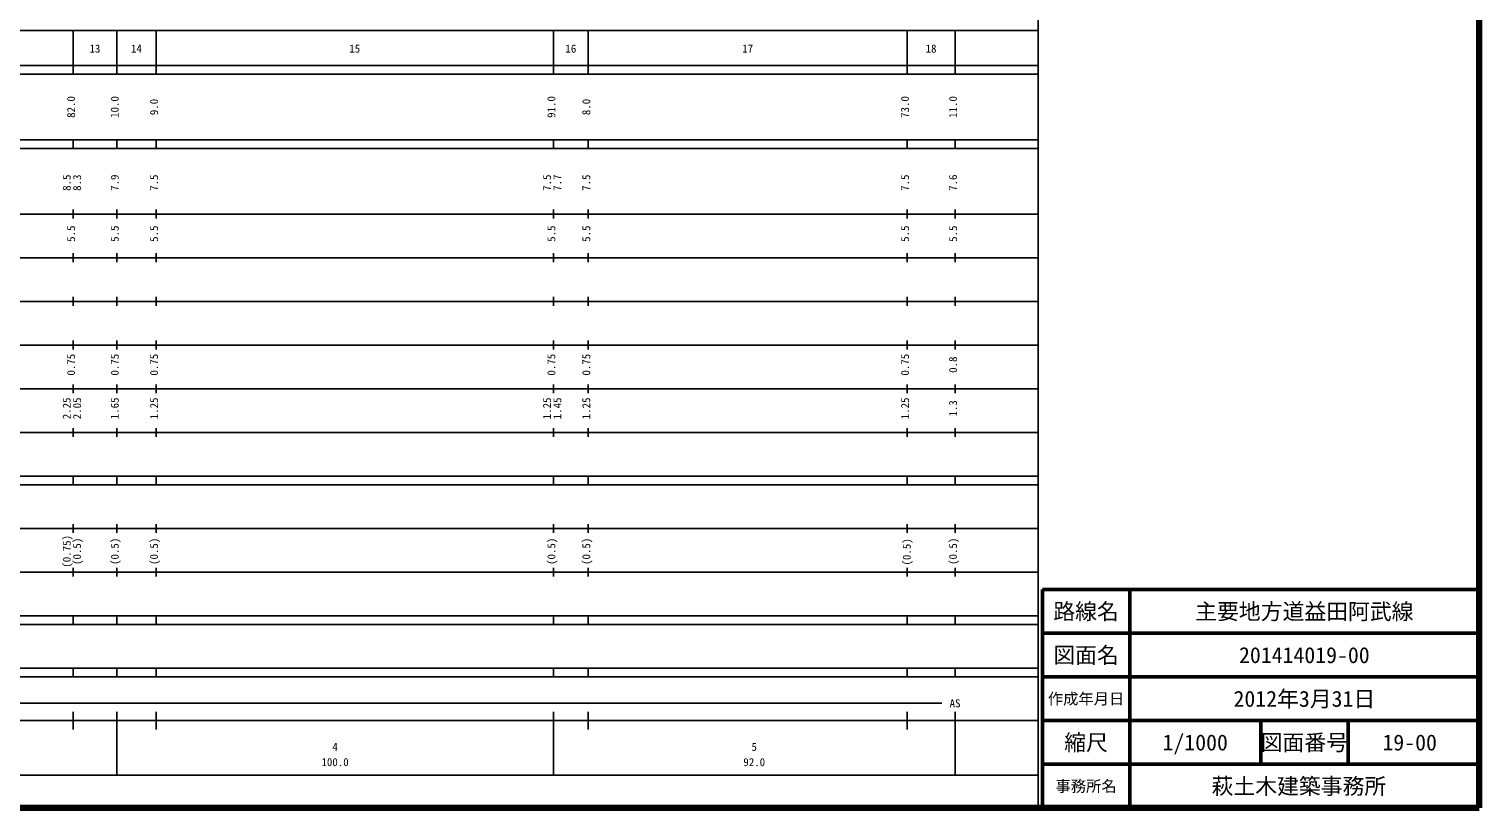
# Model space of a CAD drawing. Units: millimetres on the paper, enlarged 1000 times. Extents: x 40000 to 680000, y 20000 to 380000.
# Drawn here: x 347899 to 680000, y 20000 to 198357 of the extents above; entities that cross this region are included whole.
import ezdxf
from ezdxf.enums import TextEntityAlignment as Align

# ---------------------------------------------------------------- set-up
doc = ezdxf.new("R2010")
doc.units = ezdxf.units.MM
doc.header["$LTSCALE"] = 1000
for name, color, linetype, lineweight in [('M-TTL', 2, 'Continuous', 140), ('M-TTL-BAND', 7, 'Continuous', 25), ('M-TTL-FRAM', 2, 'Continuous', 50), ('M-TTL-LINE', 7, 'Continuous', 50)]:
    doc.layers.add(name, color=color, linetype=linetype, lineweight=lineweight)
doc.layers.add('M-TTL-TXT', color=7, linetype='Continuous')
doc.styles.add('ＭＳ ゴシック', font='')
doc.styles.get('ＭＳ ゴシック').set_extended_font_data('MS Gothic')

msp = doc.modelspace()

# ---------------------------------------------------------------- linework, layer by layer
at = {"layer": 'M-TTL'}
for p, q in [((680000, 20000), (680000, 380000)), ((40000, 20000), (680000, 20000))]:
    msp.add_line(p, q, dxfattribs=at)
at = {"layer": 'M-TTL-BAND'}
for p, q in [((579000, 20000), (579000, 370000)), ((68000, 198000), (579000, 198000)), ((358000, 188000), (358000, 198000)), ((368000, 188000), (368000, 198000)), ((377000, 188000), (377000, 198000)), ((468000, 188000), (468000, 198000)), ((476000, 188000), (476000, 198000)), ((549000, 188000), (549000, 198000)), ((560000, 188000), (560000, 198000)), ((40000, 190000), (579000, 190000)), ((40000, 188000), (579000, 188000)), ((40000, 173000), (579000, 173000)), ((358000, 171000), (358000, 173000)), ((368000, 171000), (368000, 173000)), ((377000, 171000), (377000, 173000)), ((468000, 171000), (468000, 173000)), ((476000, 171000), (476000, 173000)), ((549000, 171000), (549000, 173000)), ((560000, 171000), (560000, 173000)), ((40000, 171000), (579000, 171000)), ((358000, 155000), (358000, 157000)), ((368000, 155000), (368000, 157000)), ((377000, 155000), (377000, 157000)), ((468000, 155000), (468000, 157000)), ((476000, 155000), (476000, 157000)), ((549000, 155000), (549000, 157000)), ((560000, 155000), (560000, 157000)), ((40000, 156000), (579000, 156000)), ((358000, 145000), (358000, 147000)), ((368000, 145000), (368000, 147000)), ((377000, 145000), (377000, 147000)), ((468000, 145000), (468000, 147000)), ((476000, 145000), (476000, 147000)), ((549000, 145000), (549000, 147000)), ((560000, 145000), (560000, 147000)), ((46000, 146000), (579000, 146000)), ((358000, 135000), (358000, 137000)), ((368000, 135000), (368000, 137000)), ((377000, 135000), (377000, 137000)), ((468000, 135000), (468000, 137000)), ((476000, 135000), (476000, 137000)), ((549000, 135000), (549000, 137000)), ((560000, 135000), (560000, 137000)), ((52000, 136000), (579000, 136000)), ((358000, 125000), (358000, 127000)), ((368000, 125000), (368000, 127000)), ((377000, 125000), (377000, 127000)), ((468000, 125000), (468000, 127000)), ((476000, 125000), (476000, 127000)), ((549000, 125000), (549000, 127000)), ((560000, 125000), (560000, 127000)), ((46000, 126000), (579000, 126000)), ((358000, 115000), (358000, 117000)), ((368000, 115000), (368000, 117000)), ((377000, 115000), (377000, 117000)), ((468000, 115000), (468000, 117000)), ((476000, 115000), (476000, 117000)), ((549000, 115000), (549000, 117000)), ((560000, 115000), (560000, 117000)), ((52000, 116000), (579000, 116000)), ((358000, 105000), (358000, 107000)), ((368000, 105000), (368000, 107000)), ((377000, 105000), (377000, 107000)), ((468000, 105000), (468000, 107000)), ((476000, 105000), (476000, 107000)), ((549000, 105000), (549000, 107000)), ((560000, 105000), (560000, 107000)), ((46000, 106000), (579000, 106000)), ((40000, 96000), (579000, 96000)), ((40000, 94000), (579000, 94000)), ((358000, 94000), (358000, 96000)), ((368000, 94000), (368000, 96000)), ((377000, 94000), (377000, 96000)), ((468000, 94000), (468000, 96000)), ((476000, 94000), (476000, 96000)), ((549000, 94000), (549000, 96000)), ((560000, 94000), (560000, 96000)), ((49000, 84000), (579000, 84000)), ((358000, 83000), (358000, 85000)), ((368000, 83000), (368000, 85000)), ((377000, 83000), (377000, 85000)), ((468000, 83000), (468000, 85000)), ((476000, 83000), (476000, 85000)), ((549000, 83000), (549000, 85000)), ((560000, 83000), (560000, 85000)), ((40000, 74000), (579000, 74000)), ((358000, 73000), (358000, 75000)), ((368000, 73000), (368000, 75000)), ((377000, 73000), (377000, 75000)), ((468000, 73000), (468000, 75000)), ((476000, 73000), (476000, 75000)), ((549000, 73000), (549000, 75000)), ((560000, 73000), (560000, 75000)), ((40000, 64000), (579000, 64000)), ((358000, 62000), (358000, 64000)), ((368000, 62000), (368000, 64000)), ((377000, 62000), (377000, 64000)), ((468000, 62000), (468000, 64000)), ((476000, 62000), (476000, 64000)), ((549000, 62000), (549000, 64000)), ((560000, 62000), (560000, 64000)), ((40000, 62000), (579000, 62000)), ((40000, 52000), (579000, 52000)), ((40000, 50000), (579000, 50000)), ((358000, 50000), (358000, 52000)), ((368000, 50000), (368000, 52000)), ((377000, 50000), (377000, 52000)), ((468000, 50000), (468000, 52000)), ((476000, 50000), (476000, 52000)), ((549000, 50000), (549000, 52000)), ((560000, 50000), (560000, 52000)), ((71000, 44000), (557000, 44000)), ((40000, 40000), (579000, 40000)), ((358000, 38000), (358000, 42000)), ((368000, 27500), (368000, 42000)), ((377000, 38000), (377000, 42000)), ((468000, 27500), (468000, 42000)), ((476000, 38000), (476000, 42000)), ((549000, 38000), (549000, 42000)), ((560000, 27500), (560000, 42000)), ((68000, 27500), (579000, 27500))]:
    msp.add_line(p, q, dxfattribs=at)
at = {"layer": 'M-TTL-FRAM'}
for p, q in [((680000, 70000), (580000, 70000)), ((580000, 70000), (580000, 20000))]:
    msp.add_line(p, q, dxfattribs=at)
at = {"layer": 'M-TTL-LINE'}
for p, q in [((600000, 70000), (600000, 20000)), ((680000, 60000), (580000, 60000)), ((680000, 50000), (580000, 50000)), ((680000, 40000), (580000, 40000)), ((630000, 40000), (630000, 30000)), ((650000, 40000), (650000, 30000)), ((680000, 30000), (580000, 30000))]:
    msp.add_line(p, q, dxfattribs=at)

# ---------------------------------------------------------------- texts
at = {"layer": 'M-TTL-BAND', "style": 'ＭＳ ゴシック'}
for s, p in [('13', (363000, 192405)), ('14', (372500, 192405)), ('15', (422500, 192405)), ('16', (472000, 192405)), ('17', (512500, 192405)), ('18', (554500, 192405)), ('AS', (560000, 42500)), ('4', (418000, 32523)), ('5', (514000, 32523)), ('100.0', (418000, 29033)), ('92.0', (514000, 29033))]:
    msp.add_text(s, height=1833, dxfattribs=at).set_placement(p, align=Align.BOTTOM_CENTER)
for s, p in [('82.0', (359000, 180500)), ('10.0', (369000, 180500)), ('91.0', (469000, 180500)), ('73.0', (550000, 180500)), ('11.0', (561000, 180500)), ('9.0', (378000, 180500)), ('8.0', (477000, 180500)), ('8.5', (358000, 163174)), ('8.3', (360370, 163174)), ('7.9', (369000, 163174)), ('7.5', (378000, 163174)), ('7.5', (468000, 163174)), ('7.7', (470370, 163174)), ('7.5', (477000, 163174)), ('7.5', (550000, 163174)), ('7.6', (561000, 163174)), ('5.5', (359000, 151500)), ('5.5', (369000, 151500)), ('5.5', (378000, 151500)), ('5.5', (469000, 151500)), ('5.5', (477000, 151500)), ('5.5', (550000, 151500)), ('5.5', (561000, 151500)), ('0.75', (359000, 121500)), ('0.75', (369000, 121500)), ('0.75', (378000, 121500)), ('0.75', (469000, 121500)), ('0.75', (477000, 121500)), ('0.75', (550000, 121500)), ('0.8', (561000, 121500)), ('2.25', (358000, 111500)), ('2.05', (360370, 111500)), ('1.65', (369000, 111500)), ('1.25', (378000, 111500)), ('1.25', (468000, 111500)), ('1.45', (470370, 111500)), ('1.25', (477000, 111500)), ('1.25', (550000, 111500)), ('1.3', (561000, 111500)), ('(0.75)', (358000, 78764)), ('(0.5)', (360370, 78764)), ('(0.5)', (369000, 78764)), ('(0.5)', (378000, 78764)), ('(0.5)', (469000, 78764)), ('(0.5)', (477000, 78764)), ('(0.5)', (550397, 78637)), ('(0.5)', (561000, 78764))]:
    msp.add_text(s, height=1833, rotation=90, dxfattribs=at).set_placement(p, align=Align.BOTTOM_CENTER)
at = {"layer": 'M-TTL-TXT', "style": 'ＭＳ ゴシック'}
for s, height, p in [('路線名', 3666, (590000, 65000)), ('路線名', 3666, (590000, 65000)), ('主要地方道益田阿武線', 3666, (640000, 65000)), ('図面名', 3666, (590000, 55000)), ('図面名', 3666, (590000, 55000)), ('201414019-00', 3666, (640000, 55000)), ('作成年月日', 2566, (590000, 45000)), ('作成年月日', 2566, (590000, 45000)), ('2012年3月31日', 3666, (640000, 45000)), ('縮尺', 3666, (590000, 35000)), ('縮尺', 3666, (590000, 35000)), ('1/1000', 3666, (615000, 35000)), ('図面番号', 3666, (640000, 35000)), ('図面番号', 3666, (640000, 35000)), ('19-00', 3666, (664125, 35000)), ('事務所名', 2566, (590000, 25000)), ('事務所名', 2566, (590000, 25000)), ('萩土木建築事務所 ', 3666, (640000, 25000))]:
    msp.add_text(s, height=height, dxfattribs=at).set_placement(p, align=Align.MIDDLE_CENTER)

doc.saveas('drawing.dxf')
